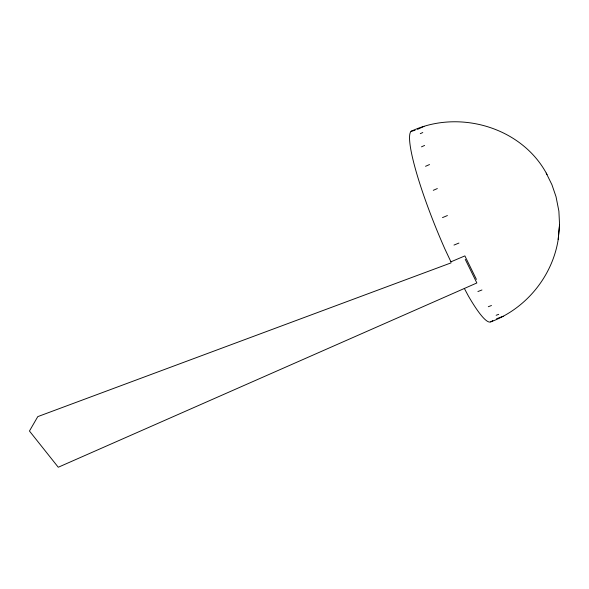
<?xml version="1.0" encoding="UTF-8"?>
<svg xmlns="http://www.w3.org/2000/svg" width="589" height="589" viewBox="0 0 589 589"><rect width="100%" height="100%" fill="white"/><g stroke="black" fill="none" stroke-linecap="round" stroke-linejoin="round"><path stroke-width="0.88" d="M450.983 261.936L444.886 248.963A103.347 14.703 67.6 0 1 411.063 131.31C457.918 109.245 520.094 126.488 545.819 172.297L551.93 184.725L556.023 196.682L558.887 211.149L559.55 224.726L558.195 239.539C552.401 276.462 525.763 308.894 490.733 321.866A103.347 14.703 67.6 0 1 468.351 295.936L464.301 288.367M558.195 239.539L559.55 224.726M490.733 321.866L492.831 320.607M417.483 129.366L424.006 126.392M420.274 133.674L422.784 132.532M421.481 146.845L424.603 145.439M425.538 166.304L429.528 164.545M433.276 190.313L437.332 188.568M450.931 261.825L464.883 255.898L476.413 279.385M442.501 217.606L447.419 215.545M453.986 245.068L458.927 243.066M477.9 291.54L481.949 289.979M488.296 306.722L491.476 305.514M496.144 315.292L498.706 314.335M451.056 262.871L37.784 416.622L29.45 431.023L58.267 467.246L476.862 282.963L465.251 259.351M496.601 318.73L503.264 316.241M411.063 131.31L415.061 130.309M546.261 173.07L547.019 174.646"/></g></svg>
